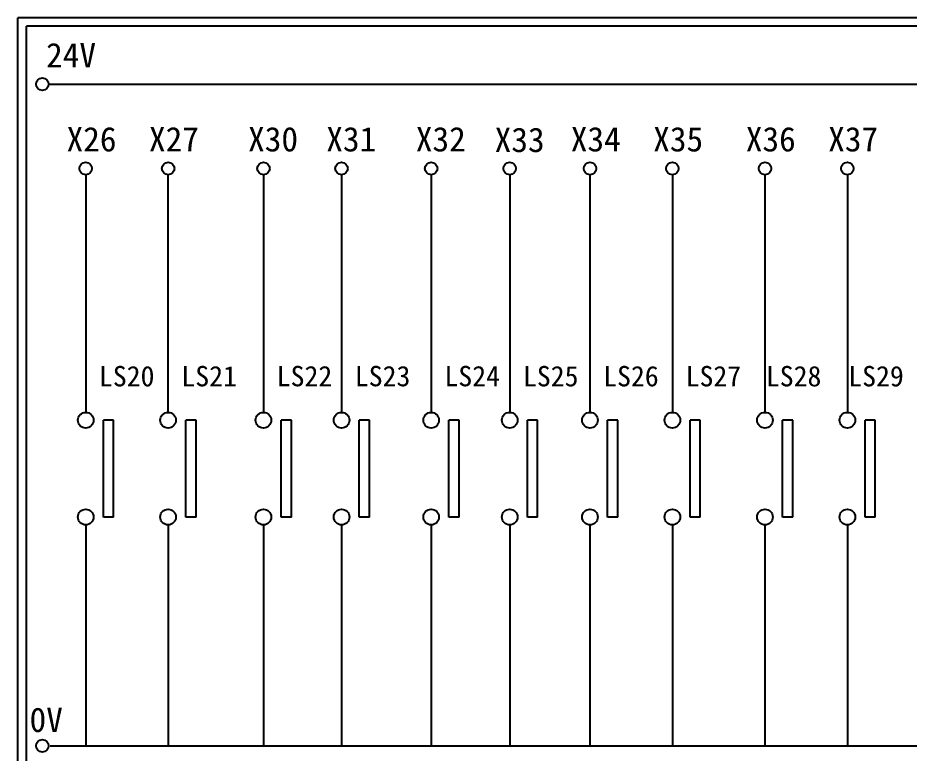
# Model space of a CAD drawing. Extents: x 325 to 612, y 3 to 207.
# Drawn here: x 325.3 to 456.3, y 98.9 to 207 of the extents above; entities that cross this region are included whole.
import ezdxf

# ---------------------------------------------------------------- set-up
doc = ezdxf.new("R2010")
doc.units = 0
doc.layers.get('0').update_dxf_attribs({"linetype": 'CONTINUOUS'})
doc.layers.add('圖框層', color=7, linetype='CONTINUOUS')
doc.layers.add('標尺寸層', color=3, linetype='CONTINUOUS')
doc.styles.add('STSL', font='kaiu.ttf')

msp = doc.modelspace()

# ---------------------------------------------------------------- linework, layer by layer
for p, q in [((347.41, 148.99), (347.41, 183.91)), ((339.4, 147.83), (337.9, 147.83)), ((351.52, 147.83), (350.01, 147.83)), ((365.53, 147.83), (364.03, 147.83)), ((377.01, 147.83), (375.51, 147.83)), ((390.18, 147.83), (388.68, 147.83)), ((401.72, 147.83), (400.22, 147.83)), ((413.51, 147.83), (412.01, 147.83)), ((425.63, 147.83), (424.12, 147.83)), ((439.24, 147.83), (437.73, 147.83)), ((451.35, 147.83), (449.85, 147.83)), ((339.4, 133.6), (337.9, 133.6)), ((351.52, 133.6), (350.01, 133.6)), ((365.53, 133.6), (364.03, 133.6)), ((377.01, 133.6), (375.51, 133.6)), ((390.18, 133.6), (388.68, 133.6)), ((401.72, 133.6), (400.22, 133.6)), ((413.51, 133.6), (412.01, 133.6)), ((425.63, 133.6), (424.12, 133.6)), ((439.24, 133.6), (437.73, 133.6)), ((451.35, 133.6), (449.85, 133.6))]:
    msp.add_line(p, q)
at = {"layer": '圖框層', "color": 7}
for p, q in [((612.32, 206.97), (325.32, 206.97)), ((325.32, 3), (325.32, 206.97)), ((611.07, 205.72), (326.57, 205.72)), ((326.57, 4.25), (326.57, 205.72))]:
    msp.add_line(p, q, dxfattribs=at)
at = {"layer": '標尺寸層', "color": 7}
for p, q in [((329.84, 197.22), (607.44, 197.22)), ((335.3, 183.91), (335.3, 148.99)), ((361.42, 183.91), (361.42, 148.99)), ((372.9, 183.91), (372.9, 148.99)), ((386.07, 183.91), (386.07, 148.99)), ((397.61, 183.91), (397.61, 148.99)), ((409.41, 183.91), (409.41, 148.99)), ((421.52, 183.91), (421.52, 148.99)), ((435.13, 183.91), (435.13, 148.99)), ((447.24, 183.91), (447.24, 148.99)), ((337.9, 133.6), (337.9, 147.83)), ((339.4, 133.6), (339.4, 147.83)), ((350.01, 133.6), (350.01, 147.83)), ((351.52, 133.6), (351.52, 147.83)), ((364.03, 133.6), (364.03, 147.83)), ((365.53, 133.6), (365.53, 147.83)), ((375.51, 133.6), (375.51, 147.83)), ((377.01, 133.6), (377.01, 147.83)), ((388.68, 133.6), (388.68, 147.83)), ((390.18, 133.6), (390.18, 147.83)), ((400.22, 133.6), (400.22, 147.83)), ((401.72, 133.6), (401.72, 147.83)), ((412.01, 133.6), (412.01, 147.83)), ((413.51, 133.6), (413.51, 147.83)), ((424.12, 133.6), (424.12, 147.83)), ((425.63, 133.6), (425.63, 147.83)), ((437.73, 133.6), (437.73, 147.83)), ((439.24, 133.6), (439.24, 147.83)), ((449.85, 133.6), (449.85, 147.83)), ((451.35, 133.6), (451.35, 147.83)), ((335.3, 132.46), (335.3, 99.96)), ((335.3, 132.45), (335.3, 99.96)), ((347.41, 132.46), (347.41, 99.96)), ((361.42, 132.46), (361.42, 99.96)), ((372.9, 132.46), (372.9, 99.96)), ((386.07, 132.46), (386.07, 99.96)), ((397.61, 132.46), (397.61, 99.96)), ((397.61, 132.45), (397.61, 99.96)), ((409.41, 132.46), (409.41, 99.96)), ((409.41, 132.45), (409.41, 99.96)), ((421.52, 132.46), (421.52, 99.96)), ((421.52, 132.45), (421.52, 99.96)), ((435.13, 132.46), (435.13, 99.96)), ((435.13, 132.45), (435.13, 99.96)), ((447.24, 132.46), (447.24, 99.96)), ((447.24, 132.45), (447.24, 99.96)), ((330.05, 99.96), (607.92, 99.96))]:
    msp.add_line(p, q, dxfattribs=at)
for centre, radius in [((328.92, 197.22), 0.92), ((335.3, 184.83), 0.92), ((347.41, 184.83), 0.92), ((361.42, 184.83), 0.92), ((372.9, 184.83), 0.92), ((386.07, 184.83), 0.92), ((386.07, 184.83), 0.92), ((397.61, 184.83), 0.92), ((409.41, 184.83), 0.92), ((421.52, 184.83), 0.92), ((435.13, 184.83), 0.92), ((447.24, 184.83), 0.92), ((335.3, 147.83), 1.15), ((347.41, 147.83), 1.15), ((361.42, 147.83), 1.15), ((372.9, 147.83), 1.15), ((386.07, 147.83), 1.15), ((397.61, 147.83), 1.15), ((409.41, 147.83), 1.15), ((421.52, 147.83), 1.15), ((435.13, 147.83), 1.15), ((447.24, 147.83), 1.15), ((335.3, 133.6), 1.15), ((347.41, 133.6), 1.15), ((361.42, 133.6), 1.15), ((372.9, 133.6), 1.15), ((386.07, 133.6), 1.15), ((397.61, 133.6), 1.15), ((409.41, 133.6), 1.15), ((421.52, 133.6), 1.15), ((435.13, 133.6), 1.15), ((447.24, 133.6), 1.15), ((328.92, 99.96), 0.92)]:
    msp.add_circle(centre, radius, dxfattribs=at)

# ---------------------------------------------------------------- texts
at = {"layer": '圖框層', "color": 4, "style": 'STSL'}
for s, height, p in [('24V', 3.6, (329.47, 199.68)), ('X26', 3.6, (332.48, 187.33)), ('X27', 3.6, (344.59, 187.33)), ('X30', 3.6, (359.16, 187.33)), ('X31', 3.6, (370.65, 187.33)), ('X32', 3.6, (383.81, 187.33)), ('X33', 3.6, (395.4, 187.24)), ('X34', 3.6, (406.59, 187.33)), ('X35', 3.6, (418.7, 187.33)), ('X36', 3.6, (432.31, 187.33)), ('X37', 3.6, (444.42, 187.33)), ('LS20', 3, (337.24, 152.8)), ('LS21', 3, (349.36, 152.8)), ('LS22', 3, (363.37, 152.81)), ('LS23', 3, (374.85, 152.81)), ('LS24', 3, (388.02, 152.81)), ('LS25', 3, (399.56, 152.8)), ('LS26', 3, (411.35, 152.8)), ('LS27', 3, (423.47, 152.8)), ('LS28', 3, (435.26, 152.8)), ('LS29', 3, (447.37, 152.8)), ('0V', 3.6, (327.04, 102))]:
    msp.add_text(s, height=height, dxfattribs=at).set_placement(p)

doc.saveas('drawing.dxf')
